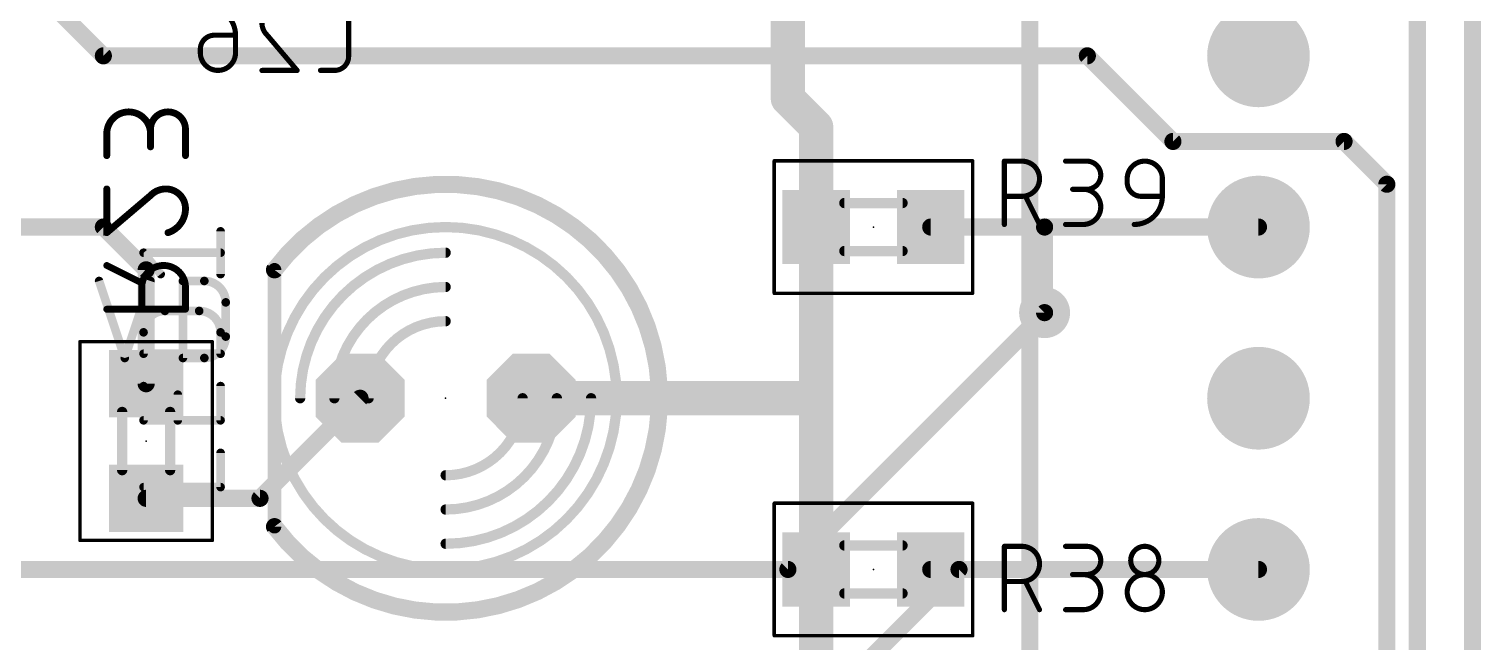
# Model space of a CAD drawing. Extents: x -10 to 79, y 9 to 113.
# Drawn here: x 57.32 to 78.87, y 87.82 to 96.92 of the extents above; entities that cross this region are included whole.
import ezdxf

# ---------------------------------------------------------------- set-up
doc = ezdxf.new("R2010")
doc.units = 0
for name, color, linetype in [('1', 12, 'CONTINUOUS'), ('16', 132, 'CONTINUOUS'), ('17', 110, 'CONTINUOUS'), ('18', 110, 'CONTINUOUS'), ('20', 31, 'CONTINUOUS'), ('21', 253, 'CONTINUOUS'), ('22', 253, 'CONTINUOUS'), ('23', 53, 'CONTINUOUS'), ('24', 53, 'CONTINUOUS'), ('25', 253, 'CONTINUOUS'), ('26', 253, 'CONTINUOUS'), ('27', 253, 'CONTINUOUS'), ('39', 12, 'CONTINUOUS'), ('40', 132, 'CONTINUOUS'), ('51', 253, 'CONTINUOUS'), ('52', 253, 'CONTINUOUS')]:
    doc.layers.add(name, color=color, linetype=linetype)

# ---------------------------------------------------------------- blocks, each defined once
blk = doc.blocks.new('OCTAGONP')
at = {"const_width": 0.5}
blk.add_lwpolyline([(-0.25, -0.1036), (-0.25, 0.1036), (-0.1036, 0.25), (0.1036, 0.25), (0.25, 0.1036), (0.25, -0.1036), (0.1036, -0.25), (-0.1036, -0.25), (-0.25, -0.1036), (-0.25, 0.1036)], dxfattribs=at)
blk = doc.blocks.new('RECT')
blk.add_solid([(-0.5, -0.5), (0.5, -0.5), (-0.5, 0.5), (0.5, 0.5)])
blk = doc.blocks.new('ROUNDP')
at = {"const_width": 0.5}
blk.add_lwpolyline([(0, -0.25, 1), (0, 0.25, 1), (0, -0.25)], format="xyb", dxfattribs=at)
blk = doc.blocks.new('ROUNDV')
at = {"const_width": 0.5}
blk.add_lwpolyline([(0, -0.25, 1), (0, 0.25, 1), (0, -0.25)], format="xyb", dxfattribs=at)

msp = doc.modelspace()

# ---------------------------------------------------------------- linework, layer by layer
at = {"layer": '1'}
for points, const_width in [([(78.74, 113.03), (78.74, 8.89)], 0.254), ([(75.565, 96.52), (75.565, 99.06)], 1.016), ([(68.58, 95.885), (68.58, 97.79)], 0.508), ([(69, 95.465), (68.58, 95.885)], 0.508), ([(69, 93.98), (69, 95.465)], 0.508), ([(69, 91.44), (69, 93.98)], 0.508), ([(70.7, 93.98), (72.39, 93.98)], 0.254), ([(72.39, 93.98), (75.565, 93.98)], 0.254), ([(72.39, 92.71), (72.39, 93.98)], 0.254), ([(64.77, 91.44), (69, 91.44)], 0.508), ([(69, 88.9), (69, 91.44)], 0.508), ([(69, 86.36), (69, 88.9)], 0.508), ([(70.7, 88.9), (75.565, 88.9)], 0.254)]:
    msp.add_lwpolyline(points, dxfattribs=dict(at, const_width=const_width))
for points, const_width in [([(75.311, 96.52, 1), (75.819, 96.52)], 0.508), ([(68.6698, 95.9748, 1), (68.4902, 95.7952)], 0.254), ([(68.453, 95.885, 1), (68.707, 95.885)], 0.254), ([(69.127, 95.465, 1), (68.873, 95.465)], 0.254), ([(68.9102, 95.3752, 1), (69.0898, 95.5548)], 0.254), ([(69.127, 93.98, 1), (68.873, 93.98)], 0.254), ([(68.873, 93.98, 1), (69.127, 93.98)], 0.254), ([(70.7, 94.0435, 1), (70.7, 93.9165)], 0.127), ([(72.39, 94.0435, 1), (72.39, 93.9165)], 0.127), ([(72.4535, 93.98, 1), (72.3265, 93.98)], 0.127), ([(72.39, 93.9165, 1), (72.39, 94.0435)], 0.127), ([(75.565, 93.9165, 1), (75.565, 94.0435)], 0.127), ([(72.3265, 92.71, 1), (72.4535, 92.71)], 0.127), ([(64.77, 91.567, 1), (64.77, 91.313)], 0.254), ([(69.127, 91.44, 1), (68.873, 91.44)], 0.254), ([(69, 91.313, 1), (69, 91.567)], 0.254), ([(68.873, 91.44, 1), (69.127, 91.44)], 0.254), ([(69.127, 88.9, 1), (68.873, 88.9)], 0.254), ([(68.873, 88.9, 1), (69.127, 88.9)], 0.254), ([(70.7, 88.9635, 1), (70.7, 88.8365)], 0.127), ([(75.565, 88.8365, 1), (75.565, 88.9635)], 0.127)]:
    msp.add_lwpolyline(points, format="xyb", dxfattribs=dict(at, const_width=const_width))
at = {"layer": '16', "const_width": 0.254}
for points in [[(78.74, 113.03), (78.74, 8.89)], [(57.15, 97.79), (58.42, 96.52)], [(58.42, 96.52), (73.025, 96.52)], [(73.025, 96.52), (74.295, 95.25)], [(74.295, 95.25), (76.835, 95.25)], [(76.835, 95.25), (77.47, 94.615)], [(77.47, 94.615), (77.47, 81.915)], [(55.7022, 93.98), (58.42, 93.98)], [(58.42, 93.98), (59.055, 93.345)], [(59.055, 93.345), (59.055, 91.655)], [(68.58, 88.9), (72.39, 92.71)], [(62.23, 91.44), (60.745, 89.955)], [(60.745, 89.955), (59.055, 89.955)], [(55.7022, 88.9), (68.58, 88.9)], [(69.215, 86.995), (71.12, 88.9)], [(71.12, 88.9), (75.565, 88.9)]]:
    msp.add_lwpolyline(points, dxfattribs=at)
at = {"layer": '16', "const_width": 0.127}
for points in [[(58.42, 96.5835, 1), (58.42, 96.4565)], [(58.3751, 96.4751, 1), (58.4649, 96.5649)], [(73.0699, 96.5649, 1), (72.9801, 96.4751)], [(73.025, 96.4565, 1), (73.025, 96.5835)], [(74.295, 95.3135, 1), (74.295, 95.1865)], [(74.2501, 95.2051, 1), (74.3399, 95.2949)], [(76.8799, 95.2949, 1), (76.7901, 95.2051)], [(76.835, 95.1865, 1), (76.835, 95.3135)], [(77.5335, 94.615, 1), (77.4065, 94.615)], [(77.4251, 94.5701, 1), (77.5149, 94.6599)], [(58.4649, 94.0249, 1), (58.3751, 93.9351)], [(58.42, 93.9165, 1), (58.42, 94.0435)], [(59.1185, 93.345, 1), (58.9915, 93.345)], [(59.0101, 93.3001, 1), (59.0999, 93.3899)], [(72.4349, 92.6651, 1), (72.3451, 92.7549)], [(58.9915, 91.655, 1), (59.1185, 91.655)], [(62.2749, 91.3951, 1), (62.1851, 91.4849)], [(59.055, 90.0185, 1), (59.055, 89.8915)], [(60.745, 89.8915, 1), (60.745, 90.0185)], [(60.7001, 89.9999, 1), (60.7899, 89.9101)], [(68.5351, 88.9449, 1), (68.6249, 88.8551)], [(68.58, 88.8365, 1), (68.58, 88.9635)], [(71.12, 88.9635, 1), (71.12, 88.8365)], [(71.1649, 88.8551, 1), (71.0751, 88.9449)], [(75.565, 88.8365, 1), (75.565, 88.9635)]]:
    msp.add_lwpolyline(points, format="xyb", dxfattribs=at)
at = {"layer": '20', "const_width": 0.254}
msp.add_lwpolyline([(78.74, 113.03), (78.74, 8.89)], dxfattribs=at)
at = {"layer": '21'}
for points, const_width in [([(60.96, 89.535, 3), (60.96, 93.345)], 0.254), ([(63.5, 88.9, 1), (63.5, 93.98, 1), (63.5, 88.9)], 0.1524), ([(60.9092, 93.3831, 1), (61.0108, 93.3069)], 0.127), ([(61.0108, 93.345, 1), (60.9092, 93.345)], 0.1016), ([(61.0108, 89.5731, 1), (60.9092, 89.4969)], 0.127), ([(60.9092, 89.535, 1), (61.0108, 89.535)], 0.1016)]:
    msp.add_lwpolyline(points, format="xyb", dxfattribs=dict(at, const_width=const_width))
at = {"layer": '21', "const_width": 0.2032}
msp.add_lwpolyline([(60.96, 93.345), (60.96, 89.535)], dxfattribs=at)
at = {"layer": '22', "const_width": 0.254}
for points in [[(72.1725, 73.93), (72.1725, 101.33)], [(77.9225, 101.33), (77.9225, 73.93)]]:
    msp.add_lwpolyline(points, dxfattribs=at)
at = {"layer": '23'}
for p in [(69.85, 93.98), (63.5, 91.44), (69.85, 88.9)]:
    msp.add_point(p, dxfattribs=at)
at = {"layer": '24'}
msp.add_point((59.055, 90.805), dxfattribs=at)
at = {"layer": '25'}
for points, const_width in [([(71.7931, 94.0181), (71.7931, 94.9579)], 0.0762), ([(71.7931, 94.9579), (72.0542, 94.9579)], 0.0762), ([(72.7018, 94.9579), (73.0151, 94.9579)], 0.0762), ([(73.6162, 94.6446), (73.6162, 94.6968)], 0.0762), ([(74.1383, 94.6968), (74.1383, 94.4358)], 0.0762), ([(72.0542, 94.4358), (71.7931, 94.4358)], 0.0762), ([(72.3152, 94.0181), (72.1064, 94.4358)], 0.0762), ([(73.0151, 94.5402), (72.8062, 94.5402)], 0.0762), ([(74.1383, 94.4358), (73.825, 94.4358)], 0.0762), ([(60.1599, 93.2815), (60.1599, 93.9165)], 0.127), ([(72.7018, 94.0181), (72.9628, 94.0181)], 0.0762), ([(59.2709, 93.2815), (59.0169, 93.599)], 0.127), ([(59.0169, 93.599), (60.1599, 93.599)], 0.127), ([(59.3344, 92.7354), (59.8424, 92.7354)], 0.127), ([(59.0169, 92.1004), (59.0169, 92.4179)], 0.127), ([(60.1599, 92.4179), (60.1599, 92.1004)], 0.127), ([(60.1599, 92.1004), (59.0169, 92.1004)], 0.127), ([(59.0169, 91.1123), (59.0169, 91.6203)], 0.127), ([(60.1599, 91.6203), (60.1599, 91.1123)], 0.127), ([(59.5249, 91.1123), (59.5249, 91.4933)], 0.127), ([(60.1599, 91.1123), (59.0169, 91.1123)], 0.127), ([(60.1599, 90.1217), (60.1599, 90.6297)], 0.127), ([(59.0169, 90.1217), (60.1599, 90.1217)], 0.127), ([(71.7931, 88.3031), (71.7931, 89.2429)], 0.0762), ([(71.7931, 89.2429), (72.0542, 89.2429)], 0.0762), ([(72.7018, 89.2429), (73.0151, 89.2429)], 0.0762), ([(73.0151, 88.8252), (72.8062, 88.8252)], 0.0762), ([(72.0542, 88.7208), (71.7931, 88.7208)], 0.0762), ([(72.3152, 88.3031), (72.1064, 88.7208)], 0.0762), ([(72.7018, 88.3031), (72.9628, 88.3031)], 0.0762)]:
    msp.add_lwpolyline(points, dxfattribs=dict(at, const_width=const_width))
for points, const_width in [([(71.7931, 94.977, 1), (71.7931, 94.9389)], 0.0381), ([(71.8122, 94.9579, 1), (71.7741, 94.9579)], 0.0381), ([(72.0542, 94.4358, 1), (72.0542, 94.9579)], 0.0762), ([(72.0542, 94.977, 1), (72.0542, 94.9389)], 0.0381), ([(72.0542, 94.9389, 1), (72.0542, 94.977)], 0.0381), ([(72.7018, 94.977, 1), (72.7018, 94.9389)], 0.0381), ([(73.0151, 94.5402, 1), (73.0151, 94.9579)], 0.0762), ([(73.0151, 94.977, 1), (73.0151, 94.9389)], 0.0381), ([(73.0151, 94.9389, 1), (73.0151, 94.977)], 0.0381), ([(74.1383, 94.6968, 1), (73.6162, 94.6968)], 0.0762), ([(73.6352, 94.6968, 1), (73.5971, 94.6968)], 0.0381), ([(73.5971, 94.6968, 1), (73.6352, 94.6968)], 0.0381), ([(73.6162, 94.6446, 0.4142), (73.825, 94.4358)], 0.0762), ([(73.6352, 94.6446, 1), (73.5971, 94.6446)], 0.0381), ([(73.5971, 94.6446, 1), (73.6352, 94.6446)], 0.0381), ([(74.1573, 94.6968, 1), (74.1192, 94.6968)], 0.0381), ([(74.1192, 94.6968, 1), (74.1573, 94.6968)], 0.0381), ([(71.7931, 94.4548, 1), (71.7931, 94.4167)], 0.0381), ([(72.0542, 94.4548, 1), (72.0542, 94.4167)], 0.0381), ([(72.0542, 94.4167, 1), (72.0542, 94.4548)], 0.0381), ([(72.1234, 94.4443, 1), (72.0893, 94.4273)], 0.0381), ([(72.8062, 94.5593, 1), (72.8062, 94.5212)], 0.0381), ([(72.9628, 94.0181, 1), (72.9628, 94.5402)], 0.0762), ([(72.9628, 94.5593, 1), (72.9628, 94.5212)], 0.0381), ([(73.0151, 94.5593, 1), (73.0151, 94.5212)], 0.0381), ([(73.0151, 94.5212, 1), (73.0151, 94.5593)], 0.0381), ([(73.7206, 94.0181, 0.4142), (74.1383, 94.4358)], 0.0762), ([(73.825, 94.4548, 1), (73.825, 94.4167)], 0.0381), ([(73.825, 94.4167, 1), (73.825, 94.4548)], 0.0381), ([(74.1573, 94.4358, 1), (74.1192, 94.4358)], 0.0381), ([(74.1192, 94.4358, 1), (74.1573, 94.4358)], 0.0381), ([(74.1383, 94.4167, 1), (74.1383, 94.4548)], 0.0381), ([(60.1917, 93.9165, 1), (60.1281, 93.9165)], 0.0635), ([(71.7741, 94.0181, 1), (71.8122, 94.0181)], 0.0381), ([(72.2982, 94.0096, 1), (72.3322, 94.0266)], 0.0381), ([(72.7018, 94.0371, 1), (72.7018, 93.9991)], 0.0381), ([(72.9628, 94.0371, 1), (72.9628, 93.9991)], 0.0381), ([(72.9628, 93.9991, 1), (72.9628, 94.0371)], 0.0381), ([(73.7206, 94.0371, 1), (73.7206, 93.9991)], 0.0381), ([(59.0417, 93.6188, 1), (58.9921, 93.5792)], 0.0635), ([(59.0169, 93.6308, 1), (59.0169, 93.5673)], 0.0635), ([(60.1599, 93.5673, 1), (60.1599, 93.6308)], 0.0635), ([(59.2461, 93.2617, 1), (59.2957, 93.3013)], 0.0635), ([(60.1281, 93.2815, 1), (60.1917, 93.2815)], 0.0635), ([(59.3344, 92.7354, 0.4142), (59.0169, 92.4179)], 0.127), ([(59.3344, 92.7672, 1), (59.3344, 92.7036)], 0.0635), ([(59.3344, 92.7036, 1), (59.3344, 92.7672)], 0.0635), ([(59.8424, 92.7672, 1), (59.8424, 92.7036)], 0.0635), ([(60.1599, 92.4179, 0.4142), (59.8424, 92.7354)], 0.127), ([(59.8424, 92.7036, 1), (59.8424, 92.7672)], 0.0635), ([(59.0487, 92.4179, 1), (58.9851, 92.4179)], 0.0635), ([(60.1917, 92.4179, 1), (60.1281, 92.4179)], 0.0635), ([(58.9851, 92.4179, 1), (59.0487, 92.4179)], 0.0635), ([(60.1281, 92.4179, 1), (60.1917, 92.4179)], 0.0635), ([(59.0169, 92.1322, 1), (59.0169, 92.0687)], 0.0635), ([(58.9851, 92.1004, 1), (59.0487, 92.1004)], 0.0635), ([(60.1281, 92.1004, 1), (60.1917, 92.1004)], 0.0635), ([(60.1599, 92.0687, 1), (60.1599, 92.1322)], 0.0635), ([(59.0487, 91.6203, 1), (58.9851, 91.6203)], 0.0635), ([(60.1917, 91.6203, 1), (60.1281, 91.6203)], 0.0635), ([(59.5567, 91.4933, 1), (59.4931, 91.4933)], 0.0635), ([(59.0169, 91.1441, 1), (59.0169, 91.0806)], 0.0635), ([(60.1599, 91.0806, 1), (60.1599, 91.1441)], 0.0635), ([(58.9851, 91.1123, 1), (59.0487, 91.1123)], 0.0635), ([(59.4931, 91.1123, 1), (59.5567, 91.1123)], 0.0635), ([(60.1281, 91.1123, 1), (60.1917, 91.1123)], 0.0635), ([(60.1917, 90.6297, 1), (60.1281, 90.6297)], 0.0635), ([(59.0169, 90.1535, 1), (59.0169, 90.09)], 0.0635), ([(60.1281, 90.1217, 1), (60.1917, 90.1217)], 0.0635), ([(60.1599, 90.09, 1), (60.1599, 90.1535)], 0.0635), ([(71.8122, 89.2429, 1), (71.7741, 89.2429)], 0.0381), ([(71.7931, 89.2619, 1), (71.7931, 89.2239)], 0.0381), ([(72.0542, 88.7208, 1), (72.0542, 89.2429)], 0.0762), ([(72.0542, 89.2619, 1), (72.0542, 89.2239)], 0.0381), ([(72.0542, 89.2239, 1), (72.0542, 89.2619)], 0.0381), ([(72.7018, 89.2619, 1), (72.7018, 89.2239)], 0.0381), ([(73.0151, 88.8252, 1), (73.0151, 89.2429)], 0.0762), ([(73.0151, 89.2619, 1), (73.0151, 89.2239)], 0.0381), ([(73.0151, 89.2239, 1), (73.0151, 89.2619)], 0.0381), ([(74.0861, 89.0341, 1), (73.6684, 89.0341)], 0.0762), ([(73.6684, 89.0341, 1), (74.0861, 89.0341)], 0.0762), ([(73.6874, 89.0341, 1), (73.6493, 89.0341)], 0.0381), ([(73.6493, 89.0341, 1), (73.6874, 89.0341)], 0.0381), ([(74.1051, 89.0341, 1), (74.067, 89.0341)], 0.0381), ([(74.067, 89.0341, 1), (74.1051, 89.0341)], 0.0381), ([(72.8062, 88.8443, 1), (72.8062, 88.8062)], 0.0381), ([(72.9628, 88.3031, 1), (72.9628, 88.8252)], 0.0762), ([(72.9628, 88.8443, 1), (72.9628, 88.8062)], 0.0381), ([(73.0151, 88.8443, 1), (73.0151, 88.8062)], 0.0381), ([(73.0151, 88.8062, 1), (73.0151, 88.8443)], 0.0381), ([(74.1383, 88.5642, 1), (73.6162, 88.5642)], 0.0762), ([(71.7931, 88.7398, 1), (71.7931, 88.7017)], 0.0381), ([(72.0542, 88.7398, 1), (72.0542, 88.7017)], 0.0381), ([(72.0542, 88.7017, 1), (72.0542, 88.7398)], 0.0381), ([(72.1234, 88.7293, 1), (72.0893, 88.7123)], 0.0381), ([(73.6162, 88.5642, 1), (74.1383, 88.5642)], 0.0762), ([(73.6352, 88.5642, 1), (73.5971, 88.5642)], 0.0381), ([(73.5971, 88.5642, 1), (73.6352, 88.5642)], 0.0381), ([(74.1573, 88.5642, 1), (74.1192, 88.5642)], 0.0381), ([(74.1192, 88.5642, 1), (74.1573, 88.5642)], 0.0381), ([(71.7741, 88.3031, 1), (71.8122, 88.3031)], 0.0381), ([(72.2982, 88.2946, 1), (72.3322, 88.3116)], 0.0381), ([(72.7018, 88.3221, 1), (72.7018, 88.2841)], 0.0381), ([(72.9628, 88.3221, 1), (72.9628, 88.2841)], 0.0381), ([(72.9628, 88.2841, 1), (72.9628, 88.3221)], 0.0381)]:
    msp.add_lwpolyline(points, format="xyb", dxfattribs=dict(at, const_width=const_width))
at = {"layer": '26'}
for points, const_width in [([(60.3816, 96.8262, 0.4142), (59.9639, 97.2439)], 0.0762), ([(60.7739, 97.0089, 0.2053), (60.8522, 96.8262)], 0.0762), ([(60.0683, 96.8262, 0.4142), (59.8595, 96.6174)], 0.0762), ([(60.0683, 96.8453, 1), (60.0683, 96.8072)], 0.0381), ([(60.0683, 96.8072, 1), (60.0683, 96.8453)], 0.0381), ([(60.4006, 96.8262, 1), (60.3625, 96.8262)], 0.0381), ([(60.3625, 96.8262, 1), (60.4006, 96.8262)], 0.0381), ([(60.3816, 96.8072, 1), (60.3816, 96.8453)], 0.0381), ([(60.8667, 96.8385, 1), (60.8377, 96.8139)], 0.0381), ([(60.839, 96.8124, 1), (60.8653, 96.84)], 0.0381), ([(59.8785, 96.6174, 1), (59.8404, 96.6174)], 0.0381), ([(59.8404, 96.6174, 1), (59.8785, 96.6174)], 0.0381), ([(59.8595, 96.5652, 1), (60.3816, 96.5652)], 0.0762), ([(59.8785, 96.5652, 1), (59.8404, 96.5652)], 0.0381), ([(59.8404, 96.5652, 1), (59.8785, 96.5652)], 0.0381), ([(60.4006, 96.5652, 1), (60.3625, 96.5652)], 0.0381), ([(60.3625, 96.5652, 1), (60.4006, 96.5652)], 0.0381), ([(61.8517, 96.3041, 0.4142), (62.0605, 96.5129)], 0.0762), ([(62.0796, 96.5129, 1), (62.0415, 96.5129)], 0.0381), ([(60.7739, 96.3231, 1), (60.7739, 96.2851)], 0.0381), ([(61.2815, 96.2918, 1), (61.3105, 96.3164)], 0.0381), ([(61.296, 96.2851, 1), (61.296, 96.3231)], 0.0381), ([(61.6429, 96.3231, 1), (61.6429, 96.2851)], 0.0381), ([(61.8517, 96.3231, 1), (61.8517, 96.2851)], 0.0381), ([(61.8517, 96.2851, 1), (61.8517, 96.3231)], 0.0381), ([(62.0415, 96.5129, 1), (62.0796, 96.5129)], 0.0381), ([(59.1199, 95.364, 1), (58.4708, 95.364)], 0.1016), ([(59.6392, 95.4289, 1), (59.1199, 95.4289)], 0.1016), ([(59.1453, 95.4289, 1), (59.0945, 95.4289)], 0.0508), ([(59.6646, 95.4289, 1), (59.6138, 95.4289)], 0.0508), ([(58.4962, 95.364, 1), (58.4454, 95.364)], 0.0508), ([(58.4454, 95.364, 1), (58.4962, 95.364)], 0.0508), ([(59.0945, 95.4289, 1), (59.1453, 95.4289)], 0.0508), ([(59.0945, 95.364, 1), (59.1453, 95.364)], 0.0508), ([(59.6138, 95.4289, 1), (59.6646, 95.4289)], 0.0508), ([(58.4454, 95.0394, 1), (58.4962, 95.0394)], 0.0508), ([(59.0945, 95.1693, 1), (59.1453, 95.1693)], 0.0508), ([(59.6138, 95.0394, 1), (59.6646, 95.0394)], 0.0508), ([(58.4962, 94.5455, 1), (58.4454, 94.5455)], 0.0508), ([(59.3471, 94.5455, 0.2053), (59.1199, 94.4482)], 0.1016), ([(59.1015, 94.4657, 1), (59.1383, 94.4307)], 0.0508), ([(59.1364, 94.4288, 1), (59.1035, 94.4675)], 0.0508), ([(59.6392, 94.2534, 0.4142), (59.3471, 94.5455)], 0.1016), ([(59.3471, 94.5709, 1), (59.3471, 94.5201)], 0.0508), ([(59.3471, 94.5201, 1), (59.3471, 94.5709)], 0.0508), ([(59.3796, 93.8964, 0.3252), (59.6392, 94.2534)], 0.1016), ([(59.6646, 94.2534, 1), (59.6138, 94.2534)], 0.0508), ([(59.6138, 94.2534, 1), (59.6646, 94.2534)], 0.0508), ([(58.4543, 93.9158, 1), (58.4873, 93.8771)], 0.0508), ([(58.4454, 93.8964, 1), (58.4962, 93.8964)], 0.0508), ([(59.3717, 93.9206, 1), (59.3874, 93.8723)], 0.0508), ([(58.4822, 93.4326, 1), (58.4594, 93.3872)], 0.0508), ([(59.6392, 93.0854, 1), (58.9901, 93.0854)], 0.1016), ([(59.0155, 93.0854, 1), (58.9647, 93.0854)], 0.0508), ([(58.9647, 93.0854, 1), (59.0155, 93.0854)], 0.0508), ([(58.9787, 93.1275, 1), (59.0014, 93.173)], 0.0508), ([(59.6646, 93.0854, 1), (59.6138, 93.0854)], 0.0508), ([(59.6138, 93.0854, 1), (59.6646, 93.0854)], 0.0508), ([(58.4708, 92.7862, 1), (58.4708, 92.7354)], 0.0508), ([(58.9647, 92.7608, 1), (59.0155, 92.7608)], 0.0508), ([(59.6138, 92.7608, 1), (59.6646, 92.7608)], 0.0508), ([(59.6392, 92.7354, 1), (59.6392, 92.7862)], 0.0508)]:
    msp.add_lwpolyline(points, format="xyb", dxfattribs=dict(at, const_width=const_width))
for points, const_width in [([(62.0605, 96.5129), (62.0605, 97.0351)], 0.0762), ([(60.3816, 96.8262), (60.0683, 96.8262)], 0.0762), ([(60.3816, 96.5652), (60.3816, 96.8262)], 0.0762), ([(60.8522, 96.8262), (61.296, 96.3041)], 0.0762), ([(59.8595, 96.6174), (59.8595, 96.5652)], 0.0762), ([(61.296, 96.3041), (60.7739, 96.3041)], 0.0762), ([(61.6429, 96.3041), (61.8517, 96.3041)], 0.0762), ([(59.1199, 95.4289), (59.1199, 95.1693)], 0.1016), ([(59.6392, 95.0394), (59.6392, 95.4289)], 0.1016), ([(58.4708, 95.0394), (58.4708, 95.364)], 0.1016), ([(58.4708, 93.8964), (58.4708, 94.5455)], 0.1016), ([(59.1199, 94.4482), (58.4708, 93.8964)], 0.1016), ([(58.4708, 93.4099), (58.9901, 93.1503)], 0.1016), ([(58.9901, 93.0854), (58.9901, 92.7608)], 0.1016), ([(59.6392, 92.7608), (59.6392, 93.0854)], 0.1016), ([(58.4708, 92.7608), (59.6392, 92.7608)], 0.1016)]:
    msp.add_lwpolyline(points, dxfattribs=dict(at, const_width=const_width))
at = {"layer": '27', "const_width": 0.127}
for points in [[(58.3565, 93.1799), (58.7375, 92.0369)], [(58.7375, 92.0369), (59.1185, 93.1799)], [(59.6011, 92.0369), (59.6011, 93.1799)], [(59.6011, 93.1799), (59.9186, 93.1799)], [(60.2361, 92.8624), (60.2361, 92.3544)], [(59.9186, 92.0369), (59.6011, 92.0369)]]:
    msp.add_lwpolyline(points, dxfattribs=at)
at = {"layer": '27'}
for points, const_width in [([(58.3866, 93.1899, 1), (58.3264, 93.1699)], 0.0635), ([(59.1486, 93.1699, 1), (59.0884, 93.1899)], 0.0635), ([(59.6329, 93.1799, 1), (59.5694, 93.1799)], 0.0635), ([(59.6011, 93.2117, 1), (59.6011, 93.1482)], 0.0635), ([(60.2361, 92.8624, 0.4142), (59.9186, 93.1799)], 0.127), ([(59.9186, 93.2117, 1), (59.9186, 93.1482)], 0.0635), ([(59.9186, 93.1482, 1), (59.9186, 93.2117)], 0.0635), ([(60.2679, 92.8624, 1), (60.2043, 92.8624)], 0.0635), ([(60.2043, 92.8624, 1), (60.2679, 92.8624)], 0.0635), ([(59.9186, 92.0369, 0.4142), (60.2361, 92.3544)], 0.127), ([(60.2679, 92.3544, 1), (60.2043, 92.3544)], 0.0635), ([(60.2043, 92.3544, 1), (60.2679, 92.3544)], 0.0635), ([(58.7074, 92.0469, 1), (58.7676, 92.0269)], 0.0635), ([(58.7074, 92.0269, 1), (58.7676, 92.0469)], 0.0635), ([(59.6011, 92.0687, 1), (59.6011, 92.0052)], 0.0635), ([(59.5694, 92.0369, 1), (59.6329, 92.0369)], 0.0635), ([(59.9186, 92.0687, 1), (59.9186, 92.0052)], 0.0635), ([(59.9186, 92.0052, 1), (59.9186, 92.0687)], 0.0635)]:
    msp.add_lwpolyline(points, format="xyb", dxfattribs=dict(at, const_width=const_width))
at = {"layer": '39', "const_width": 0.0508}
for points in [[(68.377, 92.997), (68.377, 94.963)], [(68.377, 94.963), (71.323, 94.963)], [(71.323, 94.963), (71.323, 92.997)], [(71.323, 92.997), (68.377, 92.997)], [(68.377, 87.917), (68.377, 89.883)], [(68.377, 89.883), (71.323, 89.883)], [(71.323, 89.883), (71.323, 87.917)], [(71.323, 87.917), (68.377, 87.917)]]:
    msp.add_lwpolyline(points, dxfattribs=at)
at = {"layer": '39', "const_width": 0.0254}
for points in [[(68.3897, 94.963, 1), (68.3643, 94.963)], [(68.377, 94.9757, 1), (68.377, 94.9503)], [(71.3357, 94.963, 1), (71.3103, 94.963)], [(71.323, 94.9503, 1), (71.323, 94.9757)], [(68.377, 93.0097, 1), (68.377, 92.9843)], [(68.3643, 92.997, 1), (68.3897, 92.997)], [(71.3103, 92.997, 1), (71.3357, 92.997)], [(71.323, 92.9843, 1), (71.323, 93.0097)], [(68.3897, 89.883, 1), (68.3643, 89.883)], [(68.377, 89.8957, 1), (68.377, 89.8703)], [(71.3357, 89.883, 1), (71.3103, 89.883)], [(71.323, 89.8703, 1), (71.323, 89.8957)], [(68.377, 87.9297, 1), (68.377, 87.9043)], [(68.3643, 87.917, 1), (68.3897, 87.917)], [(71.3103, 87.917, 1), (71.3357, 87.917)], [(71.323, 87.9043, 1), (71.323, 87.9297)]]:
    msp.add_lwpolyline(points, format="xyb", dxfattribs=at)
at = {"layer": '40', "const_width": 0.0508}
for points in [[(60.038, 92.278), (58.072, 92.278)], [(58.072, 92.278), (58.072, 89.332)], [(60.038, 89.332), (60.038, 92.278)], [(58.072, 89.332), (60.038, 89.332)]]:
    msp.add_lwpolyline(points, dxfattribs=at)
at = {"layer": '40', "const_width": 0.0254}
for points in [[(58.072, 92.2907, 1), (58.072, 92.2653)], [(58.0847, 92.278, 1), (58.0593, 92.278)], [(60.0507, 92.278, 1), (60.0253, 92.278)], [(60.038, 92.2653, 1), (60.038, 92.2907)], [(58.072, 89.3447, 1), (58.072, 89.3193)], [(58.0593, 89.332, 1), (58.0847, 89.332)], [(60.0253, 89.332, 1), (60.0507, 89.332)], [(60.038, 89.3193, 1), (60.038, 89.3447)]]:
    msp.add_lwpolyline(points, format="xyb", dxfattribs=at)
at = {"layer": '51', "const_width": 0.1524}
for points in [[(70.282, 94.336), (69.418, 94.336)], [(69.418, 93.624), (70.282, 93.624)], [(70.282, 89.256), (69.418, 89.256)], [(69.418, 88.544), (70.282, 88.544)]]:
    msp.add_lwpolyline(points, dxfattribs=at)
at = {"layer": '51'}
for points, const_width in [([(69.418, 94.3741, 1), (69.418, 94.2979)], 0.0762), ([(70.282, 94.2979, 1), (70.282, 94.3741)], 0.0762), ([(63.5, 93.599, 0.4142), (61.341, 91.44)], 0.1524), ([(63.5, 93.5609, 1), (63.5, 93.6371)], 0.0762), ([(69.418, 93.6621, 1), (69.418, 93.5859)], 0.0762), ([(70.282, 93.5859, 1), (70.282, 93.6621)], 0.0762), ([(63.5, 93.091, 0.4142), (61.849, 91.44)], 0.1524), ([(63.5, 93.0529, 1), (63.5, 93.1291)], 0.0762), ([(63.5, 92.583, 0.4142), (62.357, 91.44)], 0.1524), ([(63.5, 92.5449, 1), (63.5, 92.6211)], 0.0762), ([(61.3029, 91.44, 1), (61.3791, 91.44)], 0.0762), ([(61.8109, 91.44, 1), (61.8871, 91.44)], 0.0762), ([(62.3189, 91.44, 1), (62.3951, 91.44)], 0.0762), ([(63.5, 90.297, 0.4142), (64.643, 91.44)], 0.1524), ([(63.5, 89.789, 0.4142), (65.151, 91.44)], 0.1524), ([(63.5, 89.281, 0.4142), (65.659, 91.44)], 0.1524), ([(64.6811, 91.44, 1), (64.6049, 91.44)], 0.0762), ([(65.1891, 91.44, 1), (65.1129, 91.44)], 0.0762), ([(65.6971, 91.44, 1), (65.6209, 91.44)], 0.0762), ([(63.5, 90.3351, 1), (63.5, 90.2589)], 0.0762), ([(63.5, 89.8271, 1), (63.5, 89.7509)], 0.0762), ([(63.5, 89.3191, 1), (63.5, 89.2429)], 0.0762), ([(69.418, 89.2941, 1), (69.418, 89.2179)], 0.0762), ([(70.282, 89.2179, 1), (70.282, 89.2941)], 0.0762), ([(69.418, 88.5821, 1), (69.418, 88.5059)], 0.0762), ([(70.282, 88.5059, 1), (70.282, 88.5821)], 0.0762)]:
    msp.add_lwpolyline(points, format="xyb", dxfattribs=dict(at, const_width=const_width))
at = {"layer": '52', "const_width": 0.1524}
for points in [[(58.699, 90.373), (58.699, 91.237)], [(59.411, 91.237), (59.411, 90.373)]]:
    msp.add_lwpolyline(points, dxfattribs=at)
at = {"layer": '52', "const_width": 0.0762}
for points in [[(58.7371, 91.237, 1), (58.6609, 91.237)], [(59.4491, 91.237, 1), (59.3729, 91.237)], [(58.6609, 90.373, 1), (58.7371, 90.373)], [(59.3729, 90.373, 1), (59.4491, 90.373)]]:
    msp.add_lwpolyline(points, format="xyb", dxfattribs=at)

# ---------------------------------------------------------------- block references
at = {"layer": '1', "yscale": 1.1, "rotation": 180}
for p in [(69, 93.98), (70.7, 93.98), (69, 88.9), (70.7, 88.9)]:
    msp.add_blockref('RECT', p, dxfattribs=at)
at = {"layer": '16', "yscale": 1.1, "rotation": 90}
for p in [(59.055, 91.655), (59.055, 89.955)]:
    msp.add_blockref('RECT', p, dxfattribs=at)
at = {"layer": '17', "rotation": 180}
for name, p, xscale, yscale in [('ROUNDP', (75.565, 96.52), 1.524, 1.524), ('ROUNDP', (75.565, 96.52), 1.524, 1.524), ('ROUNDP', (75.565, 93.98), 1.524, 1.524), ('ROUNDP', (75.565, 93.98), 1.524, 1.524), ('OCTAGONP', (62.23, 91.44), 1.3208, 1.3208), ('OCTAGONP', (62.23, 91.44), 1.3208, 1.3208), ('OCTAGONP', (64.77, 91.44), 1.3208, 1.3208), ('OCTAGONP', (64.77, 91.44), 1.3208, 1.3208), ('ROUNDP', (75.565, 91.44), 1.524, 1.524), ('ROUNDP', (75.565, 91.44), 1.524, 1.524), ('ROUNDP', (75.565, 88.9), 1.524, 1.524), ('ROUNDP', (75.565, 88.9), 1.524, 1.524)]:
    msp.add_blockref(name, p, dxfattribs=dict(at, xscale=xscale, yscale=yscale))
at = {"layer": '18', "xscale": 0.7564, "yscale": 0.7564}
msp.add_blockref('ROUNDV', (72.39, 92.71), dxfattribs=at)
msp.add_blockref('ROUNDV', (72.39, 92.71), dxfattribs=at)
at = {"layer": '51', "xscale": 0.4064, "yscale": 0.8636, "rotation": 180}
for p in [(69.215, 93.98), (70.485, 93.98), (69.215, 88.9), (70.485, 88.9)]:
    msp.add_blockref('RECT', p, dxfattribs=at)
at = {"layer": '52', "xscale": 0.4064, "yscale": 0.8636, "rotation": 90}
for p in [(59.055, 91.44), (59.055, 90.17)]:
    msp.add_blockref('RECT', p, dxfattribs=at)

doc.saveas('drawing.dxf')
